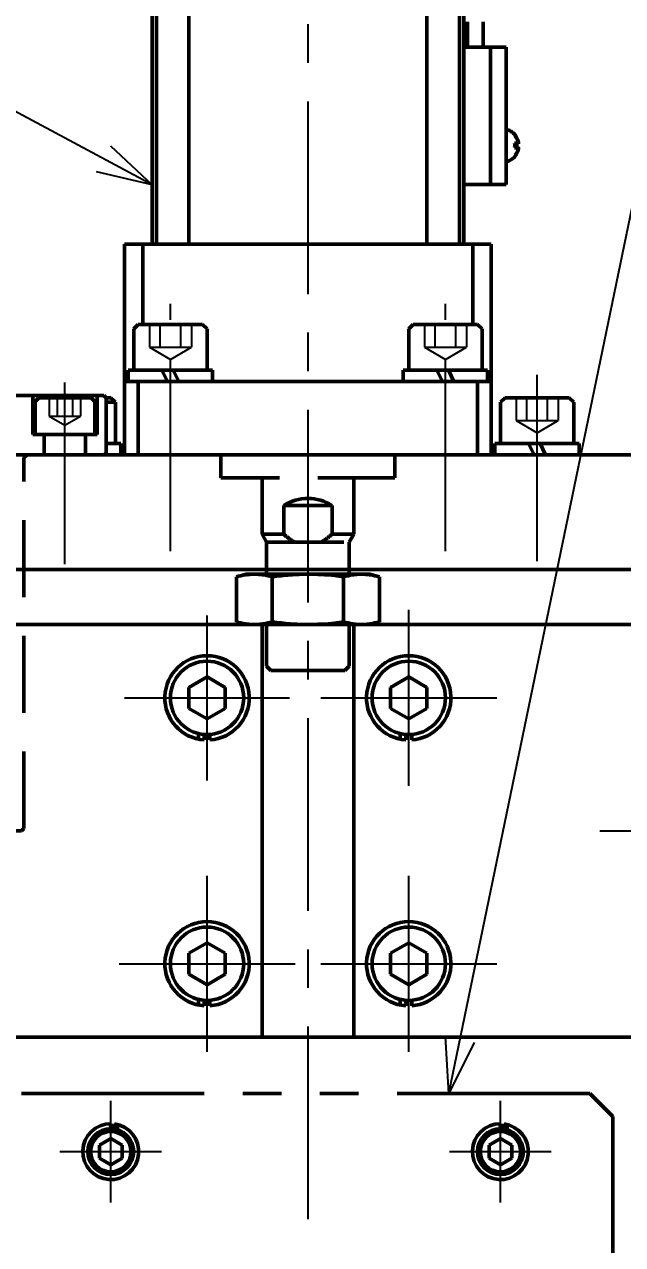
# Model space of a CAD drawing. Header units: millimetres. Extents: x 541 to 1553, y -2294 to 1811.
# Drawn here: x 973 to 1103.5, y 1335.2 to 1601.5 of the extents above; entities that cross this region are included whole.
import ezdxf

# ---------------------------------------------------------------- set-up
doc = ezdxf.new("R2010")
doc.units = ezdxf.units.MM
doc.header["$LTSCALE"] = 1.324409
for name, pattern in [('CENTER', [50.8, 31.75, -6.35, 6.35, -6.35]), ('DASHED', [19.05, 12.7, -6.35]), ('PHANTOM', [63.5, 31.75, -6.35, 6.35, -6.35, 6.35, -6.35])]:
    doc.linetypes.add(name, pattern=pattern)
doc.layers.add('NoLayerName_001', color=7, linetype='Continuous')
doc.layers.add('NoLayerName_003', color=7, linetype='Continuous')
doc.styles.get("Standard").update_dxf_attribs({"font": 'txt', "bigfont": 'extfont2'})
doc.dimstyles.get("Standard").update_dxf_attribs({"dimtxt": 2.5, "dimasz": 2.5, "dimexe": 1.25, "dimexo": 0.625, "dimtad": 1, "dimdec": 3, "dimzin": 0, "dimdsep": 46, "dimtxsty": 'Standard', "dimcen": 2.5, "dimadec": 0, "dimazin": 0, "dimtfac": 0.75, "dimtdec": 3, "dimtmove": 0, "dimatfit": 3, "dimfxl": 1, "dimarcsym": 0})

# ---------------------------------------------------------------- blocks, each defined once
blk = doc.blocks.new('_OPEN30')
at = {"color": 0, "linetype": 'ByBlock', "lineweight": -2}
for p, q in [((-1, 0.267949), (0, 0)), ((0, 0), (-1, -0.267949)), ((0, 0), (-1, 0))]:
    blk.add_line(p, q, dxfattribs=at)
blk = doc.blocks.new('*D541')
at = {"layer": 'Defpoints', "color": 0}
for p in [(1053.86, 1756.52), (1548.89, 1756.52), (1339.86, 1225.52)]:
    blk.add_point(p, dxfattribs=at)
at = {"layer": 'NoLayerName_001', "color": 0, "linetype": 'Continuous', "lineweight": 25}
for p, q in [((1057.86, 1756.52), (1552.89, 1756.52)), ((1548.89, 1237.52), (1548.89, 1744.52)), ((1343.86, 1225.52), (1552.89, 1225.52))]:
    blk.add_line(p, q, dxfattribs=at)
at = {"layer": 'NoLayerName_001', "color": 0, "lineweight": 25, "xscale": 12, "yscale": 12, "zscale": 12}
for p, rotation in [((1548.89, 1756.52), 90), ((1548.89, 1225.52), 270)]:
    blk.add_blockref('_OPEN30', p, dxfattribs=dict(at, rotation=rotation))
at = {"layer": 'NoLayerName_001', "color": 2, "lineweight": 50, "insert": (1532.89, 1491.02), "char_height": 24, "attachment_point": 5, "rotation": 90}
blk.add_mtext('\\W0.8000;\\T0.8750;531', dxfattribs=at)
blk = doc.blocks.new('*D544')
at = {"layer": 'Defpoints', "color": 0}
for p in [(1053.86, 1756.52), (1310.86, 1507.52), (1496.08, 1507.52)]:
    blk.add_point(p, dxfattribs=at)
at = {"layer": 'NoLayerName_001', "color": 0, "linetype": 'Continuous', "lineweight": 25}
for p, q in [((1057.86, 1756.52), (1500.08, 1756.52)), ((1496.08, 1744.52), (1496.08, 1519.52)), ((1314.86, 1507.52), (1500.08, 1507.52))]:
    blk.add_line(p, q, dxfattribs=at)
at = {"layer": 'NoLayerName_001', "color": 0, "lineweight": 25, "xscale": 12, "yscale": 12, "zscale": 12}
for p, rotation in [((1496.08, 1756.52), 90), ((1496.08, 1507.52), 270)]:
    blk.add_blockref('_OPEN30', p, dxfattribs=dict(at, rotation=rotation))
at = {"layer": 'NoLayerName_001', "color": 2, "lineweight": 50, "insert": (1480.08, 1632.02), "char_height": 24, "attachment_point": 5, "rotation": 90}
blk.add_mtext('\\W0.8000;\\T0.8750;249', dxfattribs=at)
blk = doc.blocks.new('JZB_0046')
at = {"layer": 'NoLayerName_001', "color": 7, "linetype": 'Continuous', "lineweight": 50}
for p, q in [((7.34, 0.17), (7.34, 1.4)), ((8.56, 0), (8.56, 1.2)), ((9.84, 0), (9.84, 1.2))]:
    blk.add_line(p, q, dxfattribs=at)
blk.add_arc((9.2, 9.18), 9.2, 273.9911, 266.0089, dxfattribs=at)
blk = doc.blocks.new('JZB_0047')
at = {"layer": 'NoLayerName_001', "color": 7, "linetype": 'Continuous', "lineweight": 50}
for p, q in [((7.34, 0.17), (7.34, 1.4)), ((8.56, 0), (8.56, 1.2)), ((9.84, 0), (9.84, 1.2))]:
    blk.add_line(p, q, dxfattribs=at)
blk.add_arc((9.2, 9.18), 9.2, 273.9911, 266.0089, dxfattribs=at)
blk = doc.blocks.new('JZB_0048')
at = {"layer": 'NoLayerName_001', "color": 7, "linetype": 'Continuous', "lineweight": 50}
for p, q in [((7.34, 0.17), (7.34, 1.4)), ((8.56, 0), (8.56, 1.2)), ((9.84, 0), (9.84, 1.2))]:
    blk.add_line(p, q, dxfattribs=at)
blk.add_arc((9.2, 9.18), 9.2, 273.9911, 266.0089, dxfattribs=at)
blk = doc.blocks.new('JZB_0049')
at = {"layer": 'NoLayerName_001', "color": 7, "linetype": 'Continuous', "lineweight": 50}
for p, q in [((7.34, 0.17), (7.34, 1.4)), ((8.56, 0), (8.56, 1.2)), ((9.84, 0), (9.84, 1.2))]:
    blk.add_line(p, q, dxfattribs=at)
blk.add_arc((9.2, 9.18), 9.2, 273.9911, 266.0089, dxfattribs=at)
blk = doc.blocks.new('JZB_0073')
at = {"layer": 'NoLayerName_001', "color": 7, "linetype": 'Continuous', "lineweight": 50}
for p, q in [((1, 10), (0, 10)), ((2, 9), (0, 9)), ((2, 9), (1, 10)), ((2, 0), (2, 9))]:
    blk.add_line(p, q, dxfattribs=at)
blk = doc.blocks.new('JZB_0074')
at = {"layer": 'NoLayerName_001', "color": 7, "linetype": 'Continuous', "lineweight": 50}
for p, q in [((3.2, 2.5), (0, 2.5)), ((3.2, 0), (3.2, 2.5))]:
    blk.add_line(p, q, dxfattribs=at)
blk = doc.blocks.new('JZB_0090')
at = {"layer": 'NoLayerName_001', "color": 7, "linetype": 'Continuous', "lineweight": 50}
for p, q in [((8, 12.58), (4.04, 10.29)), ((11.96, 10.29), (8, 12.58)), ((4.04, 10.29), (4.04, 5.71)), ((11.96, 5.71), (11.96, 10.29)), ((4.04, 5.71), (8, 3.43)), ((8, 3.43), (11.96, 5.71))]:
    blk.add_line(p, q, dxfattribs=at)
blk.add_circle((8, 8), 8, dxfattribs=at)
blk = doc.blocks.new('JZB_0091')
at = {"layer": 'NoLayerName_001', "color": 7, "linetype": 'Continuous', "lineweight": 50}
for p, q in [((8, 12.58), (4.04, 10.29)), ((11.96, 10.29), (8, 12.58)), ((4.04, 10.29), (4.04, 5.71)), ((11.96, 5.71), (11.96, 10.29)), ((4.04, 5.71), (8, 3.43)), ((8, 3.43), (11.96, 5.71))]:
    blk.add_line(p, q, dxfattribs=at)
blk.add_circle((8, 8), 8, dxfattribs=at)
blk = doc.blocks.new('JZB_0092')
at = {"layer": 'NoLayerName_001', "color": 7, "linetype": 'Continuous', "lineweight": 50}
for p, q in [((8, 12.58), (4.04, 10.29)), ((11.96, 10.29), (8, 12.58)), ((4.04, 10.29), (4.04, 5.71)), ((11.96, 5.71), (11.96, 10.29)), ((4.04, 5.71), (8, 3.43)), ((8, 3.43), (11.96, 5.71))]:
    blk.add_line(p, q, dxfattribs=at)
blk.add_circle((8, 8), 8, dxfattribs=at)
blk = doc.blocks.new('JZB_0095')
at = {"layer": 'NoLayerName_001', "color": 7, "linetype": 'Continuous', "lineweight": 50}
for p, q in [((8, 12.58), (4.04, 10.29)), ((11.96, 10.29), (8, 12.58)), ((4.04, 10.29), (4.04, 5.71)), ((11.96, 5.71), (11.96, 10.29)), ((4.04, 5.71), (8, 3.43)), ((8, 3.43), (11.96, 5.71))]:
    blk.add_line(p, q, dxfattribs=at)
blk.add_circle((8, 8), 8, dxfattribs=at)
blk = doc.blocks.new('JZB_0133')
at = {"layer": 'NoLayerName_001', "color": 7, "linetype": 'Continuous', "lineweight": 50}
blk.add_line((210, 0), (190, 0), dxfattribs=at)
blk = doc.blocks.new('JZB_0149')
at = {"layer": 'NoLayerName_001', "color": 7, "linetype": 'Continuous', "lineweight": 50}
for p, q in [((540, 25), (0, 25)), ((153.89, 0), (386.11, 0))]:
    blk.add_line(p, q, dxfattribs=at)
blk = doc.blocks.new('JZB_0162')
at = {"layer": 'NoLayerName_003', "color": 7, "linetype": 'Continuous', "lineweight": 50}
for p, q in [((6, 263), (6, 93)), ((6.95, 263), (6.95, 93)), ((14.05, 93), (14.05, 263)), ((65.95, 263), (65.95, 93)), ((73.05, 93), (73.05, 263)), ((74, 93), (74, 263)), ((74.8, 141.5), (74.8, 136)), ((78.2, 136), (78.2, 141.5)), ((83.28, 136), (74, 136)), ((79.8, 136), (79.8, 106)), ((83.28, 136), (83.28, 106)), ((83.44, 118), (83.34, 118)), ((85.93, 115), (85.08, 115)), ((85.25, 116.6), (85.36, 116.6)), ((85.88, 115.5), (85.77, 115.5)), ((85.93, 114), (85.08, 114)), ((85.36, 112.4), (85.25, 112.4)), ((85.88, 113.5), (85.77, 113.5)), ((83.34, 111), (83.44, 111)), ((83.28, 106), (74, 106)), ((0, 93), (0, 47)), ((80, 93), (0, 93)), ((4, 93), (4, 75.5)), ((76, 93), (76, 75.5)), ((80, 93), (80, 47)), ((80, 63), (0, 63)), ((3, 63), (3, 47)), ((77, 63), (77, 47)), ((31, 22), (31, 21)), ((49, 22), (49, 21)), ((26.5, 21), (24.41, 20.44)), ((24.41, 10.56), (24.41, 20.44)), ((26.5, 21), (53.5, 21)), ((32.21, 10.56), (32.21, 20.44)), ((47.79, 10.56), (47.79, 20.44)), ((55.59, 20.44), (53.5, 21)), ((55.59, 10.56), (55.59, 20.44)), ((24.41, 10.56), (26.5, 10)), ((26.5, 10), (53.5, 10)), ((53.5, 10), (55.59, 10.56))]:
    blk.add_line(p, q, dxfattribs=at)
at = {"layer": 'NoLayerName_003', "color": 3, "linetype": 'DASHED', "lineweight": 50}
for p, q in [((21, 47), (21, 42)), ((59, 42), (59, 47)), ((59, 42), (21, 42)), ((30, 42), (30, 29.73)), ((50, 29.73), (50, 42)), ((34.73, 36), (34.73, 29.73)), ((45.27, 36), (34.73, 36)), ((45.27, 29.73), (45.27, 36)), ((30, 29.73), (34.73, 29.73)), ((30, 29.73), (31, 28)), ((45.27, 29.73), (50, 29.73)), ((49, 28), (50, 29.73)), ((31, 28), (49, 28)), ((31, 22), (31, 28)), ((49, 22), (49, 28)), ((31, 10), (31, 0.92)), ((49, 0.92), (49, 10)), ((31, 0.92), (31.92, 0)), ((48.08, 0), (31.92, 0)), ((48.08, 0), (49, 0.92))]:
    blk.add_line(p, q, dxfattribs=at)
at = {"layer": 'NoLayerName_003', "color": 7, "linetype": 'Continuous', "lineweight": 50}
for start, end in [(34.9175, 72.4536), (287.5464, 325.0825)]:
    blk.add_arc((82.35, 114.5), 3.67, start, end, dxfattribs=at)
at = {"layer": 'NoLayerName_003', "color": 3, "linetype": 'DASHED', "lineweight": 50}
blk.add_arc((40, 27.5), 10, 58.2117, 121.7883, dxfattribs=at)
at = {"layer": 'NoLayerName_003', "color": 7, "linetype": 'Continuous', "lineweight": 50}
for centre, major_axis, ratio, start_param, end_param in [((83.44, 114.5), (0, 3.5), 0.104528, 0, 0.466098), ((83.34, 114.5), (0, 3.5), 0.104528, 0, 0.178512), ((83.44, 114.5), (0, 3.5), 0.104528, 6.250147, 6.283185), ((82.13, 114.5), (0, 3.01), 0.994522, 4.545408, 4.879369), ((82.3, 114.5), (0, 3.63), 0.994522, 4.991121, 5.328404), ((82.4, 114.5), (0, 3.63), 0.994522, 4.991121, 5.328404), ((82.57, 114.5), (0, 3.01), 0.994522, 4.545408, 4.879369), ((82.3, 114.5), (0, 3.63), 0.994522, 4.096374, 4.433657), ((82.4, 114.5), (0, 3.63), 0.994522, 4.096374, 4.433657), ((83.44, 114.5), (0, 3.5), 0.104528, 2.675495, 3.141593), ((83.34, 114.5), (0, 3.5), 0.104528, 2.963081, 3.141593), ((83.44, 114.5), (0, 3.5), 0.104528, 3.141593, 3.174631)]:
    blk.add_ellipse(centre, major_axis=major_axis, ratio=ratio, start_param=start_param, end_param=end_param, dxfattribs=at)
for points, start_tangent, end_tangent in [([(85.77, 115.5), (85.81, 115.34), (85.82, 115.2), (85.8, 115.09), (85.77, 115.02), (85.72, 115)], (0.214701, -0.97668), (-0.924159, -0.382008)), ([(85.93, 115), (85.95, 115.05), (85.95, 115.15), (85.93, 115.27), (85.9, 115.42), (85.88, 115.5)], (0.440767, 0.897622), (-0.259937, 0.965626)), ([(85.72, 114), (85.78, 113.96), (85.81, 113.87), (85.82, 113.75), (85.8, 113.61), (85.77, 113.5)], (0.85528, -0.518166), (-0.235071, -0.971978)), ([(85.88, 113.5), (85.92, 113.66), (85.94, 113.8), (85.96, 113.91), (85.95, 113.98), (85.93, 114)], (0.246131, 0.969237), (-0.693354, 0.720597)), ([(24.41, 20.44), (26.35, 20.85), (27.33, 20.96), (28.31, 21)], (0.978324, 0.207078), (0.999246, 0.038838)), ([(28.31, 21), (29.28, 20.96), (30.26, 20.85), (32.21, 20.44)], (0.999252, -0.038665), (0.97838, -0.206814)), ([(32.21, 20.44), (36.09, 20.85), (38.04, 20.96), (40, 21)], (0.994446, 0.105245), (0.999811, 0.01943)), ([(40, 21), (42.92, 20.92), (45.85, 20.68), (47.79, 20.44)], (0.999589, -0.028681), (0.9928, -0.119781)), ([(47.79, 20.44), (49.73, 20.85), (50.71, 20.96), (51.69, 21)], (0.978324, 0.207078), (0.999246, 0.038838)), ([(51.69, 21), (52.67, 20.96), (53.64, 20.85), (55.59, 20.44)], (0.999252, -0.038665), (0.97838, -0.206814)), ([(28.31, 10), (27.33, 10.04), (26.36, 10.15), (24.41, 10.56)], (-0.999252, 0.038665), (-0.97838, 0.206814)), ([(32.21, 10.56), (30.27, 10.15), (29.29, 10.04), (28.31, 10)], (-0.978324, -0.207078), (-0.999246, -0.038838)), ([(40, 10), (38.05, 10.04), (36.1, 10.15), (32.21, 10.56)], (-0.999813, 0.019343), (-0.994461, 0.105107)), ([(47.79, 10.56), (45.85, 10.32), (42.93, 10.08), (40, 10)], (-0.9928, -0.119781), (-0.999586, -0.028761)), ([(51.69, 10), (50.72, 10.04), (49.74, 10.15), (47.79, 10.56)], (-0.999252, 0.038665), (-0.97838, 0.206814)), ([(55.59, 10.56), (53.65, 10.15), (52.67, 10.04), (51.69, 10)], (-0.978324, -0.207078), (-0.999246, -0.038838))]:
    blk.add_spline(points, degree=3, dxfattribs=dict(at, start_tangent=start_tangent, end_tangent=end_tangent))
at = {"layer": 'NoLayerName_003', "color": 3, "linetype": 'DASHED', "lineweight": 50}
for points, start_tangent, end_tangent in [([(34.73, 29.73), (36.04, 28.65), (37.04, 28)], (0.771418, -0.636328), (0.83765, -0.546208)), ([(42.96, 28), (43.7, 28.47), (44.5, 29.07), (45.27, 29.73)], (0.845774, 0.533541), (0.757259, 0.653115))]:
    blk.add_spline(points, degree=3, dxfattribs=dict(at, start_tangent=start_tangent, end_tangent=end_tangent))
blk = doc.blocks.new('JZB_0164')
at = {"layer": 'NoLayerName_001', "color": 3, "linetype": 'DASHED', "lineweight": 50}
for p, q in [((15, 90), (0, 75)), ((83.71, 90), (15, 90)), ((0, 15), (0, 75)), ((0, 15), (15, 0)), ((83.71, 0), (15, 0))]:
    blk.add_line(p, q, dxfattribs=at)
at = {"layer": 'NoLayerName_001', "color": 7, "linetype": 'Continuous', "lineweight": 50}
for p, q in [((83.71, 90), (175, 90)), ((175, 90), (175, 0)), ((83.71, 0), (175, 0))]:
    blk.add_line(p, q, dxfattribs=at)
at = {"layer": 'NoLayerName_001', "color": 3, "linetype": 'DASHED', "lineweight": 50}
blk.add_circle((35, 45), 10, dxfattribs=at)
blk = doc.blocks.new('JZB_0165')
at = {"layer": 'NoLayerName_001', "color": 7, "linetype": 'Continuous', "lineweight": 50}
for p, q in [((0, 0), (0, 90)), ((91.29, 90), (0, 90)), ((91.29, 0), (0, 0))]:
    blk.add_line(p, q, dxfattribs=at)
at = {"layer": 'NoLayerName_001', "color": 3, "linetype": 'DASHED', "lineweight": 50}
for p, q in [((91.29, 90), (160, 90)), ((175, 75), (160, 90)), ((175, 75), (175, 15)), ((160, 0), (175, 15)), ((91.29, 0), (160, 0))]:
    blk.add_line(p, q, dxfattribs=at)
blk.add_circle((140, 45), 10, dxfattribs=at)
blk = doc.blocks.new('JZB_0227')
at = {"layer": 'NoLayerName_001', "color": 4, "linetype": 'CENTER', "lineweight": 25}
blk.add_line((8, 0), (8, 40.7), dxfattribs=at)
at = {"layer": 'NoLayerName_001', "color": 7, "linetype": 'Continuous', "lineweight": 50}
for p, q in [((0, 34.7), (1, 35.7)), ((0, 25.7), (0, 34.7)), ((1, 35.7), (15, 35.7)), ((16, 34.7), (15, 35.7)), ((16, 25.7), (16, 34.7)), ((0, 25.7), (16, 25.7))]:
    blk.add_line(p, q, dxfattribs=at)
at = {"layer": 'NoLayerName_001', "color": 3, "linetype": 'DASHED', "lineweight": 25}
for p, q in [((3.42, 35.7), (3.42, 30.7)), ((5.71, 35.7), (5.71, 30.7)), ((10.29, 30.7), (10.29, 35.7)), ((12.57, 35.7), (12.57, 30.7)), ((3.42, 30.7), (12.57, 30.7)), ((3.42, 30.7), (8, 28.06)), ((8, 28.06), (12.57, 30.7))]:
    blk.add_line(p, q, dxfattribs=at)
blk = doc.blocks.new('JZB_0228')
at = {"layer": 'NoLayerName_001', "color": 7, "linetype": 'Continuous', "lineweight": 50}
for p, q in [((0, 2.5), (0, 0)), ((1.2, 2.5), (0, 2.5)), ((8.56, 0), (7.34, 2.5)), ((9.84, 2.5), (11.06, 0)), ((18.4, 2.5), (17.2, 2.5)), ((18.4, 0), (18.4, 2.5))]:
    blk.add_line(p, q, dxfattribs=at)
blk = doc.blocks.new('JZB_0231')
at = {"layer": 'NoLayerName_001', "color": 7, "linetype": 'Continuous', "lineweight": 50}
for p, q in [((0, 2.5), (0, 0)), ((1.2, 2.5), (0, 2.5)), ((8.56, 0), (7.34, 2.5)), ((9.84, 2.5), (11.06, 0)), ((18.4, 2.5), (17.2, 2.5)), ((18.4, 0), (18.4, 2.5))]:
    blk.add_line(p, q, dxfattribs=at)
blk = doc.blocks.new('JZB_0232')
at = {"layer": 'NoLayerName_001', "color": 7, "linetype": 'Continuous', "lineweight": 50}
for p, q in [((0, 2.5), (0, 0)), ((1.2, 2.5), (0, 2.5)), ((8.56, 0), (7.34, 2.5)), ((9.84, 2.5), (11.06, 0)), ((18.4, 2.5), (17.2, 2.5)), ((18.4, 0), (18.4, 2.5))]:
    blk.add_line(p, q, dxfattribs=at)
blk = doc.blocks.new('JZB_0233')
at = {"layer": 'NoLayerName_003', "color": 7, "linetype": 'Continuous', "lineweight": 50}
for p, q in [((0.5, 95), (0, 94.5)), ((0, 94.5), (0, 82.5)), ((0.5, 95), (95.5, 95)), ((96, 94.5), (95.5, 95)), ((96, 82.5), (96, 94.5)), ((0, 82.5), (0.5, 82)), ((95.5, 82), (0.5, 82)), ((95.5, 82), (96, 82.5))]:
    blk.add_line(p, q, dxfattribs=at)
at = {"layer": 'NoLayerName_003', "color": 3, "linetype": 'DASHED', "lineweight": 50}
for p, q in [((27, 95), (28, 94)), ((28, 94), (28, 24)), ((68, 94), (69, 95)), ((68, 1), (68, 94)), ((18, 81), (18, 0.5)), ((78, 0.5), (78, 81)), ((18, 0.5), (18.5, 0)), ((77.5, 0), (18.5, 0)), ((28, 1), (27, 0)), ((69, 0), (68, 1)), ((77.5, 0), (78, 0.5))]:
    blk.add_line(p, q, dxfattribs=at)
for centre, start, end in [((17, 81), 0, 90), ((79, 81), 90, 180)]:
    blk.add_arc(centre, 1, start, end, dxfattribs=at)
blk = doc.blocks.new('JZB_0235')
at = {"layer": 'NoLayerName_003', "color": 3, "linetype": 'DASHED', "lineweight": 50}
for p, q in [((0, 13), (0, 4.5)), ((14, 4.5), (14, 13)), ((0, 4.5), (14, 4.5)), ((2.5, 4.5), (2.5, 0)), ((11.5, 0), (11.5, 4.5))]:
    blk.add_line(p, q, dxfattribs=at)
blk = doc.blocks.new('JZB_0242')
at = {"layer": 'NoLayerName_001', "color": 4, "linetype": 'CENTER', "lineweight": 25}
blk.add_line((6.5, 0), (6.5, 39.6), dxfattribs=at)
at = {"layer": 'NoLayerName_001', "color": 3, "linetype": 'DASHED', "lineweight": 50}
for p, q in [((0, 35.5), (0.8, 36.3)), ((0, 28.3), (0, 35.5)), ((0.8, 36.3), (12.2, 36.3)), ((13, 35.5), (12.2, 36.3)), ((13, 28.3), (13, 35.5))]:
    blk.add_line(p, q, dxfattribs=at)
at = {"layer": 'NoLayerName_001', "color": 3, "linetype": 'DASHED', "lineweight": 25}
for p, q in [((3.07, 36.3), (3.07, 32.3)), ((4.79, 36.3), (4.79, 32.3)), ((8.22, 32.3), (8.22, 36.3)), ((9.93, 36.3), (9.93, 32.3)), ((3.07, 32.3), (6.5, 30.32)), ((3.07, 32.3), (9.93, 32.3)), ((6.5, 30.32), (9.93, 32.3))]:
    blk.add_line(p, q, dxfattribs=at)
blk = doc.blocks.new('JZB_0243')
at = {"layer": 'NoLayerName_001', "color": 4, "linetype": 'CENTER', "lineweight": 25}
blk.add_line((8, 0), (8, 54), dxfattribs=at)
at = {"layer": 'NoLayerName_001', "color": 7, "linetype": 'Continuous', "lineweight": 50}
for p, q in [((0, 48.5), (1, 49.5)), ((0, 39.5), (0, 48.5)), ((1, 49.5), (15, 49.5)), ((16, 48.5), (15, 49.5)), ((16, 39.5), (16, 48.5)), ((0, 39.5), (16, 39.5))]:
    blk.add_line(p, q, dxfattribs=at)
at = {"layer": 'NoLayerName_001', "color": 3, "linetype": 'DASHED', "lineweight": 25}
for p, q in [((3.43, 49.5), (3.43, 44.5)), ((5.71, 49.5), (5.71, 44.5)), ((10.29, 44.5), (10.29, 49.5)), ((12.58, 49.5), (12.58, 44.5)), ((3.43, 44.5), (8, 41.86)), ((3.43, 44.5), (12.58, 44.5)), ((8, 41.86), (12.58, 44.5))]:
    blk.add_line(p, q, dxfattribs=at)
blk = doc.blocks.new('JZB_0244')
at = {"layer": 'NoLayerName_001', "color": 4, "linetype": 'CENTER', "lineweight": 25}
blk.add_line((8, 0), (8, 54), dxfattribs=at)
at = {"layer": 'NoLayerName_001', "color": 7, "linetype": 'Continuous', "lineweight": 50}
for p, q in [((0, 48.5), (1, 49.5)), ((0, 39.5), (0, 48.5)), ((1, 49.5), (15, 49.5)), ((16, 48.5), (15, 49.5)), ((16, 39.5), (16, 48.5)), ((0, 39.5), (16, 39.5))]:
    blk.add_line(p, q, dxfattribs=at)
at = {"layer": 'NoLayerName_001', "color": 3, "linetype": 'DASHED', "lineweight": 25}
for p, q in [((3.43, 49.5), (3.43, 44.5)), ((5.71, 49.5), (5.71, 44.5)), ((10.29, 44.5), (10.29, 49.5)), ((12.58, 49.5), (12.58, 44.5)), ((3.43, 44.5), (8, 41.86)), ((3.43, 44.5), (12.58, 44.5)), ((8, 41.86), (12.58, 44.5))]:
    blk.add_line(p, q, dxfattribs=at)
blk = doc.blocks.new('JZB_0254')
at = {"layer": 'NoLayerName_001', "color": 7, "linetype": 'Continuous', "lineweight": 50}
for p, q in [((6.12, 12.2), (6.05, 11.1)), ((6.88, 12.15), (6.81, 11.05)), ((7.61, 12.01), (7.53, 10.89))]:
    blk.add_line(p, q, dxfattribs=at)
blk.add_arc((6.1, 6.1), 6.1, 89.8343, 82.6121, dxfattribs=at)
blk = doc.blocks.new('JZB_0255')
at = {"layer": 'NoLayerName_001', "color": 7, "linetype": 'Continuous', "lineweight": 50}
for p, q in [((5, 7.86), (2.52, 6.43)), ((2.52, 6.43), (2.52, 3.57)), ((7.48, 6.43), (5, 7.86)), ((7.48, 3.57), (7.48, 6.43)), ((2.52, 3.57), (5, 2.14)), ((5, 2.14), (7.48, 3.57))]:
    blk.add_line(p, q, dxfattribs=at)
for radius in [5, 4.4]:
    blk.add_circle((5, 5), radius, dxfattribs=at)
blk = doc.blocks.new('JZB_0256')
at = {"layer": 'NoLayerName_001', "color": 7, "linetype": 'Continuous', "lineweight": 50}
for p, q in [((6.12, 12.2), (6.05, 11.1)), ((6.88, 12.15), (6.81, 11.05)), ((7.61, 12.01), (7.53, 10.89))]:
    blk.add_line(p, q, dxfattribs=at)
blk.add_arc((6.1, 6.1), 6.1, 89.8343, 82.6121, dxfattribs=at)
blk = doc.blocks.new('JZB_0257')
at = {"layer": 'NoLayerName_001', "color": 7, "linetype": 'Continuous', "lineweight": 50}
for p, q in [((5, 7.86), (2.52, 6.43)), ((2.52, 6.43), (2.52, 3.57)), ((7.48, 6.43), (5, 7.86)), ((7.48, 3.57), (7.48, 6.43)), ((2.52, 3.57), (5, 2.14)), ((5, 2.14), (7.48, 3.57))]:
    blk.add_line(p, q, dxfattribs=at)
for radius in [5, 4.4]:
    blk.add_circle((5, 5), radius, dxfattribs=at)
blk = doc.blocks.new('JZB_0262')
at = {"layer": 'NoLayerName_001', "color": 3, "linetype": 'PHANTOM', "lineweight": 50}
for p, q in [((186.3, 285.4), (62.3, 285.4)), ((191.3, 280.4), (186.3, 285.4)), ((191.3, 280.4), (191.3, 242.7))]:
    blk.add_line(p, q, dxfattribs=at)
blk = doc.blocks.new('DIM_0008')
at = {"color": 3, "linetype": 'Continuous', "lineweight": 25}
for points in [[(241.82, 0), (141.14, 54.08)], [(232.77, 8.51), (241.82, 0), (229.73, 2.85)]]:
    blk.add_lwpolyline(points, dxfattribs=at)
for centre in [(24, 65.43), (72, 65.43), (120, 65.43)]:
    blk.add_circle(centre, 24, dxfattribs=at)
at = {"color": 2, "linetype": 'Continuous', "lineweight": 50, "width": 0.666667}
for s, p in [('８８', (8, 55.43)), ('７３', (56, 55.43)), ('４１', (104, 55.43))]:
    blk.add_text(s, height=20, dxfattribs=at).set_placement(p)
blk = doc.blocks.new('DIM_0009')
at = {"color": 3, "linetype": 'Continuous', "lineweight": 25}
for points in [[(0, 44.36), (286.53, 159.08)], [(12.34, 45.83), (0, 44.36), (9.95, 51.8)]]:
    blk.add_lwpolyline(points, dxfattribs=at)
for centre in [(308.81, 168), (308.81, 120), (308.81, 72), (308.81, 24)]:
    blk.add_circle(centre, 24, dxfattribs=at)
at = {"color": 2, "linetype": 'Continuous', "lineweight": 50, "width": 0.666667}
for s, p in [('１０', (292.81, 158)), ('４４', (292.81, 110)), ('７１', (292.81, 62)), ('８７', (292.81, 14))]:
    blk.add_text(s, height=20, dxfattribs=at).set_placement(p)
blk = doc.blocks.new('DIM_0010')
at = {"color": 3, "linetype": 'Continuous', "lineweight": 25}
for points in [[(0.72, 0), (50.41, 240.17)], [(6.3, 11.1), (0.72, 0), (0, 12.4)]]:
    blk.add_lwpolyline(points, dxfattribs=at)

msp = doc.modelspace()

# ---------------------------------------------------------------- linework, layer by layer
at = {"layer": 'NoLayerName_001', "color": 4, "linetype": 'CENTER', "lineweight": 25}
for p, q in [((1034.8643, 1786.5203), (1034.8643, 664.5203)), ((1012.8643, 1436.5203), (1012.8643, 1472.5203)), ((1056.8643, 1435.3203), (1056.8643, 1473.7203)), ((994.8643, 1454.5203), (1030.8643, 1454.5203)), ((1037.6643, 1454.5203), (1076.0643, 1454.5203)), ((1098.5494, 1425.5203), (1325.8643, 1425.5203)), ((1012.8643, 1377.3203), (1012.8643, 1415.7203)), ((1056.8643, 1377.3203), (1056.8643, 1415.7203)), ((993.6643, 1396.5203), (1032.0643, 1396.5203)), ((1037.6643, 1396.5203), (1076.0643, 1396.5203)), ((991.8643, 1344.4203), (991.8643, 1366.6203)), ((1076.8643, 1344.4203), (1076.8643, 1366.6203)), ((980.7643, 1355.5203), (1002.9643, 1355.5203)), ((1065.7643, 1355.5203), (1087.9643, 1355.5203))]:
    msp.add_line(p, q, dxfattribs=at)

# ---------------------------------------------------------------- block references
at = {"layer": 'NoLayerName_001'}
for name, p in [('JZB_0162', (994.8643, 1460.5203)), ('JZB_0244', (996.8643, 1486.5203)), ('JZB_0243', (1056.8643, 1486.5203)), ('JZB_0232', (995.6643, 1523.5203)), ('JZB_0231', (1055.6643, 1523.5203)), ('JZB_0242', (975.3643, 1483.7203)), ('JZB_0227', (1076.8643, 1484.3203)), ('JZB_0233', (894.8643, 1425.5203)), ('JZB_0235', (974.8643, 1507.5203)), ('JZB_0073', (990.8643, 1510.0203)), ('JZB_0074', (990.8643, 1507.5203)), ('JZB_0228', (1075.6643, 1507.5203)), ('JZB_0149', (764.8643, 1482.5203)), ('JZB_0133', (834.8643, 1380.5203)), ('JZB_0164', (849.8643, 1380.5203)), ('JZB_0165', (1044.8643, 1380.5203)), ('JZB_0049', (1003.6643, 1445.3426)), ('JZB_0090', (1004.8643, 1446.5203)), ('JZB_0046', (1047.6643, 1445.3426)), ('JZB_0095', (1048.8643, 1446.5203)), ('JZB_0048', (1003.6643, 1387.3426)), ('JZB_0047', (1047.6643, 1387.3426)), ('JZB_0091', (1004.8643, 1388.5203)), ('JZB_0092', (1048.8643, 1388.5203)), ('JZB_0262', (910.0643, 1082.8203)), ('JZB_0256', (985.7643, 1349.4203)), ('JZB_0257', (986.8643, 1350.5203)), ('JZB_0254', (1070.7643, 1349.4203)), ('JZB_0255', (1071.8643, 1350.5203))]:
    msp.add_blockref(name, p, dxfattribs=at)
at = {"layer": 'NoLayerName_001', "color": 3, "linetype": 'Continuous', "lineweight": 25}
for name, p in [('DIM_0008', (759.0457, 1566.4579)), ('DIM_0010', (1064.863, 1368.2203)), ('DIM_0009', (1084.8643, 1251.6747))]:
    msp.add_blockref(name, p, dxfattribs=at)

# ---------------------------------------------------------------- dimensions: what is measured, and where the dimension line sits
at = {"layer": 'NoLayerName_001', "color": 3, "linetype": 'Continuous', "lineweight": 50}
for base, p1, p2, angle, picture, middle in [((1548.8898, 1756.5203), (1339.8643, 1225.5203), (1053.8643, 1756.5203), 90, '*D541', (1548.8898, 1491.0203)), ((1496.085, 1507.5203), (1053.8643, 1756.5203), (1310.8643, 1507.5203), 270, '*D544', (1496.085, 1632.0203))]:
    dim = msp.add_linear_dim(base=base, p1=p1, p2=p2, angle=angle, text='\\W0.8000;\\T0.8750;<>', dimstyle='Standard', override={"dimtxt": 24, "dimasz": 12, "dimexe": 4, "dimexo": 4, "dimgap": 4, "dimzin": 8, "dimblk": 'OPEN30', "dimclrd": 0, "dimclre": 0, "dimclrt": 2, "dimtp": 0, "dimtm": 0, "dimlwd": 25, "dimlwe": 25}, dxfattribs=at)
    dim.commit()
    dim.dimension.update_dxf_attribs({"geometry": picture, "text_midpoint": middle, "dimtype": 160})

doc.saveas('drawing.dxf')
